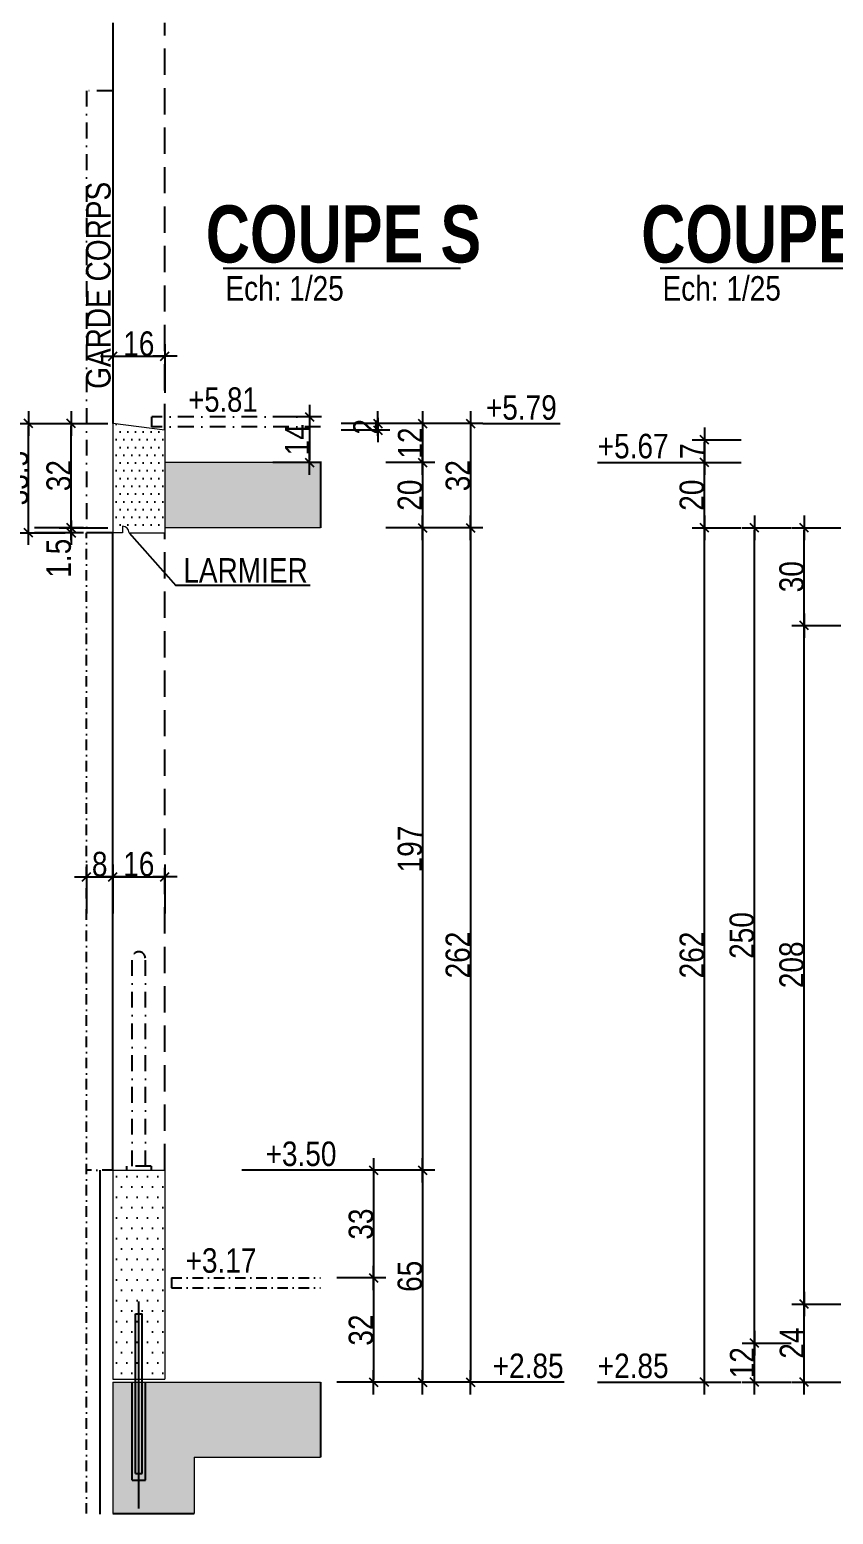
# Model space of a CAD drawing. Header units: centimetres. Extents: x -31 to 9059, y 2319 to 6519.
# Drawn here: x 1245 to 1738, y 3727 to 4638 of the extents above; entities that cross this region are included whole.
import ezdxf
from ezdxf.enums import TextEntityAlignment as Align

# ---------------------------------------------------------------- set-up
doc = ezdxf.new("R2010")
doc.units = ezdxf.units.CM
doc.header["$LTSCALE"] = 12.7
doc.header["$PDMODE"] = 1
doc.header["$PDSIZE"] = -2
doc.linetypes.add('CACHEX2', pattern=[19.05, 12.7, -6.35])
doc.linetypes.add('TIRETPTX2', pattern=[50.8, 25.4, -12.7, 0, -12.7])
for name, color, linetype in [('01_cote_gen', 4, 'Continuous'), ('01_linteaux', 2, 'Continuous'), ('01_murs_sup', 2, 'CACHEX2'), ('01_poch_BN', 9, 'Continuous'), ('01_poch_murs', 253, 'Continuous'), ('01_texte', 230, 'Continuous'), ('AA_COTES', 2, 'Continuous')]:
    doc.layers.add(name, color=color, linetype=linetype)
doc.layers.add('01_murs_coup', color=5, linetype='Continuous', lineweight=60)
doc.styles.add('ARIAL NA', font='ARIALN.TTF')
doc.styles.add('impact', font='impact.ttf')
doc.styles.add('MATTE_TXT', font='arial.ttf')
doc.styles.add('STYLE2', font='ARIALN.TTF')
doc.linetypes.add('ISOLATION', pattern='A,0.00254,-2.54,[134,ltypeshp.shx,S=2.54,R=0,X=-2.54,Y=0],-5.08,[134,ltypeshp.shx,S=2.54,R=180,X=2.54,Y=0],-2.54', length=10.16254)
doc.dimstyles.new('JB25', dxfattribs={"dimscale": 0.1, "dimtxt": 150, "dimasz": 15, "dimexe": 0.1, "dimexo": 0.1, "dimgap": 0.09, "dimtad": 1, "dimdec": 1, "dimlfac": 0.5, "dimdsep": 46, "dimtxsty": 'STYLE2', "dimblk1": 'BOND_G', "dimblk2": 'BOND_D', "dimsah": 1, "dimcen": 1.5, "dimdle": 0.01, "dimse1": 1, "dimse2": 1, "dimclrd": 4, "dimclre": 2, "dimclrt": 6, "dimazin": 2, "dimtfac": 2.333333, "dimtdec": 1, "dimtix": 1, "dimtmove": 2, "dimatfit": 3, "dimldrblk": 'BOND_G', "dimfxl": 1, "dimtolj": 1, "dimtzin": 0, "dimarcsym": 0})

# ---------------------------------------------------------------- blocks, each defined once
blk = doc.blocks.new('BOND_G')
at = {"layer": 'AA_COTES', "color": 0}
for p, q in [((0, -5), (0, 15)), ((5, 0), (-5, 0)), ((1.77, 1.77), (-1.77, -1.77))]:
    blk.add_line(p, q, dxfattribs=at)
blk = doc.blocks.new('BOND_D')
at = {"layer": 'AA_COTES', "color": 0}
for p, q in [((5, 0), (-5, 0)), ((-1.77, -1.77), (1.77, 1.77)), ((0, 5), (0, -15))]:
    blk.add_line(p, q, dxfattribs=at)
blk = doc.blocks.new('*D1756')
at = {"layer": '01_cote_gen', "color": 4, "lineweight": -2, "transparency": 16777216}
blk.add_line((1689.29, 3809.66), (1689.29, 3830.66), dxfattribs=at)
at = {"layer": 'Defpoints', "color": 0, "transparency": 16777216}
for p in [(1689.29, 3832.16), (1760.22, 3832.16), (1760.22, 3808.16)]:
    blk.add_point(p, dxfattribs=at)
at = {"layer": '01_cote_gen', "color": 4, "lineweight": -2, "transparency": 16777216, "xscale": 1.5, "yscale": 1.5, "zscale": 1.5}
for name, p, rotation in [('BOND_D', (1689.29, 3832.16), 90), ('BOND_G', (1689.29, 3808.16), 270)]:
    blk.add_blockref(name, p, dxfattribs=dict(at, rotation=rotation))
at = {"layer": '01_cote_gen', "color": 6, "transparency": 16777216, "insert": (1681.75, 3820.16), "char_height": 15, "attachment_point": 5, "rotation": 90, "style": 'STYLE2'}
blk.add_mtext('\\A1;12', dxfattribs=at)
blk = doc.blocks.new('*D1767')
at = {"layer": '01_cote_gen', "color": 4, "lineweight": -2, "transparency": 16777216}
blk.add_line((1658.64, 3809.66), (1658.64, 4330.66), dxfattribs=at)
at = {"layer": 'Defpoints', "color": 0, "transparency": 16777216}
for p in [(1658.64, 4332.16), (1733.02, 4332.16), (1681.79, 3808.16)]:
    blk.add_point(p, dxfattribs=at)
at = {"layer": '01_cote_gen', "color": 4, "lineweight": -2, "transparency": 16777216, "xscale": 1.5, "yscale": 1.5, "zscale": 1.5}
for name, p, rotation in [('BOND_D', (1658.64, 4332.16), 90), ('BOND_G', (1658.64, 3808.16), 270)]:
    blk.add_blockref(name, p, dxfattribs=dict(at, rotation=rotation))
at = {"layer": '01_cote_gen', "color": 6, "transparency": 16777216, "insert": (1650.97, 4070.16), "char_height": 15, "attachment_point": 5, "rotation": 90, "style": 'STYLE2'}
blk.add_mtext('\\A1;262', dxfattribs=at)
blk = doc.blocks.new('*D1768')
at = {"layer": '01_cote_gen', "color": 4, "lineweight": -2, "transparency": 16777216}
blk.add_line((1689.29, 3833.66), (1689.29, 4330.66), dxfattribs=at)
at = {"layer": 'Defpoints', "color": 0, "transparency": 16777216}
for p in [(1689.29, 4332.16), (1733.02, 4332.16), (1711.79, 3832.16)]:
    blk.add_point(p, dxfattribs=at)
at = {"layer": '01_cote_gen', "color": 4, "lineweight": -2, "transparency": 16777216, "xscale": 1.5, "yscale": 1.5, "zscale": 1.5}
for name, p, rotation in [('BOND_D', (1689.29, 4332.16), 90), ('BOND_G', (1689.29, 3832.16), 270)]:
    blk.add_blockref(name, p, dxfattribs=dict(at, rotation=rotation))
at = {"layer": '01_cote_gen', "color": 6, "transparency": 16777216, "insert": (1681.62, 4082.16), "char_height": 15, "attachment_point": 5, "rotation": 90, "style": 'STYLE2'}
blk.add_mtext('\\A1;250', dxfattribs=at)
blk = doc.blocks.new('*D1769')
at = {"layer": '01_cote_gen', "color": 4, "lineweight": -2, "transparency": 16777216}
blk.add_line((1658.64, 4333.66), (1658.64, 4370.66), dxfattribs=at)
at = {"layer": 'Defpoints', "color": 0, "transparency": 16777216}
for p in [(1658.64, 4372.16), (1788.75, 4372.16), (1788.75, 4332.16)]:
    blk.add_point(p, dxfattribs=at)
at = {"layer": '01_cote_gen', "color": 4, "lineweight": -2, "transparency": 16777216, "xscale": 1.5, "yscale": 1.5, "zscale": 1.5}
for name, p, rotation in [('BOND_D', (1658.64, 4372.16), 90), ('BOND_G', (1658.64, 4332.16), 270)]:
    blk.add_blockref(name, p, dxfattribs=dict(at, rotation=rotation))
at = {"layer": '01_cote_gen', "color": 6, "transparency": 16777216, "insert": (1650.97, 4352.16), "char_height": 15, "attachment_point": 5, "rotation": 90, "style": 'STYLE2'}
blk.add_mtext('\\A1;20', dxfattribs=at)
blk = doc.blocks.new('*D1770')
at = {"layer": '01_cote_gen', "color": 4, "lineweight": -2, "transparency": 16777216}
blk.add_line((1658.64, 4373.66), (1658.64, 4384.66), dxfattribs=at)
at = {"layer": 'Defpoints', "color": 0, "transparency": 16777216}
for p in [(1658.64, 4386.16), (1774.47, 4386.16), (1774.47, 4372.16)]:
    blk.add_point(p, dxfattribs=at)
at = {"layer": '01_cote_gen', "color": 4, "lineweight": -2, "transparency": 16777216, "xscale": 1.5, "yscale": 1.5, "zscale": 1.5}
for name, p, rotation in [('BOND_D', (1658.64, 4386.16), 90), ('BOND_G', (1658.64, 4372.16), 270)]:
    blk.add_blockref(name, p, dxfattribs=dict(at, rotation=rotation))
at = {"layer": '01_cote_gen', "color": 6, "transparency": 16777216, "insert": (1651.13, 4379.16), "char_height": 15, "attachment_point": 5, "rotation": 90, "style": 'STYLE2'}
blk.add_mtext('\\A1;7', dxfattribs=at)
blk = doc.blocks.new('*D1786')
at = {"layer": '01_cote_gen', "color": 4, "lineweight": -2, "transparency": 16777216}
blk.add_line((1719.83, 3857.66), (1719.83, 4270.66), dxfattribs=at)
at = {"layer": 'Defpoints', "color": 0, "transparency": 16777216}
for p in [(1719.83, 4272.16), (1840.81, 4272.16), (1820.81, 3856.16)]:
    blk.add_point(p, dxfattribs=at)
at = {"layer": '01_cote_gen', "color": 4, "lineweight": -2, "transparency": 16777216, "xscale": 1.5, "yscale": 1.5, "zscale": 1.5}
for name, p, rotation in [('BOND_D', (1719.83, 4272.16), 90), ('BOND_G', (1719.83, 3856.16), 270)]:
    blk.add_blockref(name, p, dxfattribs=dict(at, rotation=rotation))
at = {"layer": '01_cote_gen', "color": 6, "transparency": 16777216, "insert": (1712.17, 4064.16), "char_height": 15, "attachment_point": 5, "rotation": 90, "style": 'STYLE2'}
blk.add_mtext('\\A1;208', dxfattribs=at)
blk = doc.blocks.new('*D1787')
at = {"layer": '01_cote_gen', "color": 4, "lineweight": -2, "transparency": 16777216}
blk.add_line((1719.83, 3809.66), (1719.83, 3854.66), dxfattribs=at)
at = {"layer": 'Defpoints', "color": 0, "transparency": 16777216}
for p in [(1719.83, 3856.16), (1742.33, 3856.16), (1759.11, 3808.16)]:
    blk.add_point(p, dxfattribs=at)
at = {"layer": '01_cote_gen', "color": 4, "lineweight": -2, "transparency": 16777216, "xscale": 1.5, "yscale": 1.5, "zscale": 1.5}
for name, p, rotation in [('BOND_D', (1719.83, 3856.16), 90), ('BOND_G', (1719.83, 3808.16), 270)]:
    blk.add_blockref(name, p, dxfattribs=dict(at, rotation=rotation))
at = {"layer": '01_cote_gen', "color": 6, "transparency": 16777216, "insert": (1712.29, 3832.16), "char_height": 15, "attachment_point": 5, "rotation": 90, "style": 'STYLE2'}
blk.add_mtext('\\A1;24', dxfattribs=at)
blk = doc.blocks.new('*D1788')
at = {"layer": '01_cote_gen', "color": 4, "lineweight": -2, "transparency": 16777216}
blk.add_line((1719.83, 4273.66), (1719.83, 4330.66), dxfattribs=at)
at = {"layer": 'Defpoints', "color": 0, "transparency": 16777216}
for p in [(1719.83, 4332.16), (1777.95, 4332.16), (1742.33, 4272.16)]:
    blk.add_point(p, dxfattribs=at)
at = {"layer": '01_cote_gen', "color": 4, "lineweight": -2, "transparency": 16777216, "xscale": 1.5, "yscale": 1.5, "zscale": 1.5}
for name, p, rotation in [('BOND_D', (1719.83, 4332.16), 90), ('BOND_G', (1719.83, 4272.16), 270)]:
    blk.add_blockref(name, p, dxfattribs=dict(at, rotation=rotation))
at = {"layer": '01_cote_gen', "color": 6, "transparency": 16777216, "insert": (1712.17, 4302.16), "char_height": 15, "attachment_point": 5, "rotation": 90, "style": 'STYLE2'}
blk.add_mtext('\\A1;30', dxfattribs=at)
blk = doc.blocks.new('*D1816')
at = {"layer": '01_cote_gen', "color": 4, "lineweight": -2, "transparency": 16777216}
blk.add_line((1281.19, 4118.17), (1294.19, 4118.17), dxfattribs=at)
at = {"layer": 'Defpoints', "color": 0, "transparency": 16777216}
for p in [(1295.69, 4118.17), (1279.69, 4078.66), (1295.69, 4078.51)]:
    blk.add_point(p, dxfattribs=at)
at = {"layer": '01_cote_gen', "color": 4, "lineweight": -2, "transparency": 16777216, "xscale": 1.5, "yscale": 1.5, "zscale": 1.5, "rotation": 180}
blk.add_blockref('BOND_G', (1279.69, 4118.17), dxfattribs=at)
at = {"layer": '01_cote_gen', "color": 4, "lineweight": -2, "transparency": 16777216, "xscale": 1.5, "yscale": 1.5, "zscale": 1.5}
blk.add_blockref('BOND_D', (1295.69, 4118.17), dxfattribs=at)
at = {"layer": '01_cote_gen', "color": 6, "transparency": 16777216, "insert": (1287.69, 4125.84), "char_height": 15, "attachment_point": 5, "style": 'STYLE2'}
blk.add_mtext('\\A1;8', dxfattribs=at)
blk = doc.blocks.new('*D1817')
at = {"layer": '01_cote_gen', "color": 4, "lineweight": -2, "transparency": 16777216}
blk.add_line((1297.19, 4118.17), (1326.19, 4118.17), dxfattribs=at)
at = {"layer": 'Defpoints', "color": 0, "transparency": 16777216}
for p in [(1327.69, 4118.17), (1295.69, 4103.17), (1327.69, 4078.21)]:
    blk.add_point(p, dxfattribs=at)
at = {"layer": '01_cote_gen', "color": 4, "lineweight": -2, "transparency": 16777216, "xscale": 1.5, "yscale": 1.5, "zscale": 1.5, "rotation": 180}
blk.add_blockref('BOND_G', (1295.69, 4118.17), dxfattribs=at)
at = {"layer": '01_cote_gen', "color": 4, "lineweight": -2, "transparency": 16777216, "xscale": 1.5, "yscale": 1.5, "zscale": 1.5}
blk.add_blockref('BOND_D', (1327.69, 4118.17), dxfattribs=at)
at = {"layer": '01_cote_gen', "color": 6, "transparency": 16777216, "insert": (1311.69, 4125.84), "char_height": 15, "attachment_point": 5, "style": 'STYLE2'}
blk.add_mtext('\\A1;16', dxfattribs=at)
blk = doc.blocks.new('*D1818')
at = {"layer": '01_cote_gen', "color": 4, "lineweight": -2, "transparency": 16777216}
blk.add_line((1485.69, 3936.66), (1485.69, 3809.66), dxfattribs=at)
at = {"layer": 'Defpoints', "color": 0, "transparency": 16777216}
for p in [(1327.69, 3938.16), (1423.19, 3808.16), (1485.69, 3808.16)]:
    blk.add_point(p, dxfattribs=at)
at = {"layer": '01_cote_gen', "color": 4, "lineweight": -2, "transparency": 16777216, "xscale": 1.5, "yscale": 1.5, "zscale": 1.5}
for name, p, rotation in [('BOND_G', (1485.69, 3938.16), 90), ('BOND_D', (1485.69, 3808.16), 270)]:
    blk.add_blockref(name, p, dxfattribs=dict(at, rotation=rotation))
at = {"layer": '01_cote_gen', "color": 6, "transparency": 16777216, "insert": (1478.02, 3873.16), "char_height": 15, "attachment_point": 5, "rotation": 90, "style": 'STYLE2'}
blk.add_mtext('\\A1;65', dxfattribs=at)
blk = doc.blocks.new('*D1819')
at = {"layer": '01_cote_gen', "color": 4, "lineweight": -2, "transparency": 16777216}
blk.add_line((1455.69, 3936.66), (1455.69, 3873.66), dxfattribs=at)
at = {"layer": 'Defpoints', "color": 0, "transparency": 16777216}
for p in [(1327.69, 3938.16), (1423.19, 3872.16), (1455.69, 3872.16)]:
    blk.add_point(p, dxfattribs=at)
at = {"layer": '01_cote_gen', "color": 4, "lineweight": -2, "transparency": 16777216, "xscale": 1.5, "yscale": 1.5, "zscale": 1.5}
for name, p, rotation in [('BOND_G', (1455.69, 3938.16), 90), ('BOND_D', (1455.69, 3872.16), 270)]:
    blk.add_blockref(name, p, dxfattribs=dict(at, rotation=rotation))
at = {"layer": '01_cote_gen', "color": 6, "transparency": 16777216, "insert": (1448.02, 3905.16), "char_height": 15, "attachment_point": 5, "rotation": 90, "style": 'STYLE2'}
blk.add_mtext('\\A1;33', dxfattribs=at)
blk = doc.blocks.new('*D1820')
at = {"layer": '01_cote_gen', "color": 4, "lineweight": -2, "transparency": 16777216}
blk.add_line((1455.69, 3870.66), (1455.69, 3809.66), dxfattribs=at)
at = {"layer": 'Defpoints', "color": 0, "transparency": 16777216}
for p in [(1448.19, 3872.16), (1423.19, 3808.16), (1455.69, 3808.16)]:
    blk.add_point(p, dxfattribs=at)
at = {"layer": '01_cote_gen', "color": 4, "lineweight": -2, "transparency": 16777216, "xscale": 1.5, "yscale": 1.5, "zscale": 1.5}
for name, p, rotation in [('BOND_G', (1455.69, 3872.16), 90), ('BOND_D', (1455.69, 3808.16), 270)]:
    blk.add_blockref(name, p, dxfattribs=dict(at, rotation=rotation))
at = {"layer": '01_cote_gen', "color": 6, "transparency": 16777216, "insert": (1448.02, 3840.16), "char_height": 15, "attachment_point": 5, "rotation": 90, "style": 'STYLE2'}
blk.add_mtext('\\A1;32', dxfattribs=at)
blk = doc.blocks.new('*D1821')
at = {"layer": '01_cote_gen', "color": 4, "lineweight": -2, "transparency": 16777216}
blk.add_line((1515.13, 4330.66), (1515.13, 3809.66), dxfattribs=at)
at = {"layer": 'Defpoints', "color": 0, "transparency": 16777216}
for p in [(1382.2, 4332.16), (1382.2, 3808.16), (1515.13, 3808.16)]:
    blk.add_point(p, dxfattribs=at)
at = {"layer": '01_cote_gen', "color": 4, "lineweight": -2, "transparency": 16777216, "xscale": 1.5, "yscale": 1.5, "zscale": 1.5}
for name, p, rotation in [('BOND_G', (1515.13, 4332.16), 90), ('BOND_D', (1515.13, 3808.16), 270)]:
    blk.add_blockref(name, p, dxfattribs=dict(at, rotation=rotation))
at = {"layer": '01_cote_gen', "color": 6, "transparency": 16777216, "insert": (1507.46, 4070.16), "char_height": 15, "attachment_point": 5, "rotation": 90, "style": 'STYLE2'}
blk.add_mtext('\\A1;262', dxfattribs=at)
blk = doc.blocks.new('*D1822')
at = {"layer": '01_cote_gen', "color": 4, "lineweight": -2, "transparency": 16777216}
blk.add_line((1485.69, 4330.66), (1485.69, 3939.66), dxfattribs=at)
at = {"layer": 'Defpoints', "color": 0, "transparency": 16777216}
for p in [(1423.19, 4332.16), (1478.19, 3938.16), (1485.69, 3938.16)]:
    blk.add_point(p, dxfattribs=at)
at = {"layer": '01_cote_gen', "color": 4, "lineweight": -2, "transparency": 16777216, "xscale": 1.5, "yscale": 1.5, "zscale": 1.5}
for name, p, rotation in [('BOND_G', (1485.69, 4332.16), 90), ('BOND_D', (1485.69, 3938.16), 270)]:
    blk.add_blockref(name, p, dxfattribs=dict(at, rotation=rotation))
at = {"layer": '01_cote_gen', "color": 6, "transparency": 16777216, "insert": (1478.02, 4135.16), "char_height": 15, "attachment_point": 5, "rotation": 90, "style": 'STYLE2'}
blk.add_mtext('\\A1;197', dxfattribs=at)
blk = doc.blocks.new('*D1823')
at = {"layer": '01_cote_gen', "color": 4, "lineweight": -2, "transparency": 16777216}
blk.add_line((1485.69, 4370.62), (1485.69, 4333.66), dxfattribs=at)
at = {"layer": 'Defpoints', "color": 0, "transparency": 16777216}
for p in [(1393.74, 4372.12), (1393.74, 4332.16), (1485.69, 4332.16)]:
    blk.add_point(p, dxfattribs=at)
at = {"layer": '01_cote_gen', "color": 4, "lineweight": -2, "transparency": 16777216, "xscale": 1.5, "yscale": 1.5, "zscale": 1.5}
for name, p, rotation in [('BOND_G', (1485.69, 4372.12), 90), ('BOND_D', (1485.69, 4332.16), 270)]:
    blk.add_blockref(name, p, dxfattribs=dict(at, rotation=rotation))
at = {"layer": '01_cote_gen', "color": 6, "transparency": 16777216, "insert": (1478.02, 4352.14), "char_height": 15, "attachment_point": 5, "rotation": 90, "style": 'STYLE2'}
blk.add_mtext('\\A1;20', dxfattribs=at)
blk = doc.blocks.new('*D1824')
at = {"layer": '01_cote_gen', "color": 4, "lineweight": -2, "transparency": 16777216}
blk.add_line((1485.69, 4394.62), (1485.69, 4373.62), dxfattribs=at)
at = {"layer": 'Defpoints', "color": 0, "transparency": 16777216}
for p in [(1293.95, 4396.12), (1338.44, 4372.12), (1485.69, 4372.12)]:
    blk.add_point(p, dxfattribs=at)
at = {"layer": '01_cote_gen', "color": 4, "lineweight": -2, "transparency": 16777216, "xscale": 1.5, "yscale": 1.5, "zscale": 1.5}
for name, p, rotation in [('BOND_G', (1485.69, 4396.12), 90), ('BOND_D', (1485.69, 4372.12), 270)]:
    blk.add_blockref(name, p, dxfattribs=dict(at, rotation=rotation))
at = {"layer": '01_cote_gen', "color": 6, "transparency": 16777216, "insert": (1478.15, 4384.12), "char_height": 15, "attachment_point": 5, "rotation": 90, "style": 'STYLE2'}
blk.add_mtext('\\A1;12', dxfattribs=at)
blk = doc.blocks.new('*D1825')
at = {"layer": '01_cote_gen', "color": 4, "lineweight": -2, "transparency": 16777216}
blk.add_line((1515.13, 4394.62), (1515.13, 4333.66), dxfattribs=at)
at = {"layer": 'Defpoints', "color": 0, "transparency": 16777216}
for p in [(1493.19, 4396.12), (1504.21, 4332.16), (1515.13, 4332.16)]:
    blk.add_point(p, dxfattribs=at)
at = {"layer": '01_cote_gen', "color": 4, "lineweight": -2, "transparency": 16777216, "xscale": 1.5, "yscale": 1.5, "zscale": 1.5}
for name, p, rotation in [('BOND_G', (1515.13, 4396.12), 90), ('BOND_D', (1515.13, 4332.16), 270)]:
    blk.add_blockref(name, p, dxfattribs=dict(at, rotation=rotation))
at = {"layer": '01_cote_gen', "color": 6, "transparency": 16777216, "insert": (1507.46, 4364.14), "char_height": 15, "attachment_point": 5, "rotation": 90, "style": 'STYLE2'}
blk.add_mtext('\\A1;32', dxfattribs=at)
blk = doc.blocks.new('*D1826')
at = {"layer": '01_cote_gen', "color": 4, "lineweight": -2, "transparency": 16777216}
blk.add_line((1297.19, 4437.33), (1326.19, 4437.33), dxfattribs=at)
at = {"layer": 'Defpoints', "color": 0, "transparency": 16777216}
for p in [(1327.69, 4437.33), (1295.69, 4396.12), (1327.69, 4392.12)]:
    blk.add_point(p, dxfattribs=at)
at = {"layer": '01_cote_gen', "color": 4, "lineweight": -2, "transparency": 16777216, "xscale": 1.5, "yscale": 1.5, "zscale": 1.5, "rotation": 180}
blk.add_blockref('BOND_G', (1295.69, 4437.33), dxfattribs=at)
at = {"layer": '01_cote_gen', "color": 4, "lineweight": -2, "transparency": 16777216, "xscale": 1.5, "yscale": 1.5, "zscale": 1.5}
blk.add_blockref('BOND_D', (1327.69, 4437.33), dxfattribs=at)
at = {"layer": '01_cote_gen', "color": 6, "transparency": 16777216, "insert": (1311.69, 4445), "char_height": 15, "attachment_point": 5, "style": 'STYLE2'}
blk.add_mtext('\\A1;16', dxfattribs=at)
blk = doc.blocks.new('*D1827')
at = {"layer": '01_cote_gen', "color": 4, "lineweight": -2, "transparency": 16777216}
for p, q in [((1458.24, 4397.62), (1458.24, 4399.12)), ((1458.24, 4392.12), (1458.24, 4396.12)), ((1458.24, 4390.62), (1458.24, 4389.12))]:
    blk.add_line(p, q, dxfattribs=at)
at = {"layer": 'Defpoints', "color": 0, "transparency": 16777216}
for p in [(1295.69, 4396.12), (1327.69, 4392.12), (1458.24, 4396.12)]:
    blk.add_point(p, dxfattribs=at)
at = {"layer": '01_cote_gen', "color": 4, "lineweight": -2, "transparency": 16777216, "xscale": 1.5, "yscale": 1.5, "zscale": 1.5}
for name, p, rotation in [('BOND_D', (1458.24, 4396.12), 270), ('BOND_G', (1458.24, 4392.12), 90)]:
    blk.add_blockref(name, p, dxfattribs=dict(at, rotation=rotation))
at = {"layer": '01_cote_gen', "color": 6, "transparency": 16777216, "insert": (1450.7, 4394.12), "char_height": 15, "attachment_point": 5, "rotation": 90, "style": 'STYLE2'}
blk.add_mtext('\\A1;2', dxfattribs=at)
blk = doc.blocks.new('*D1828')
at = {"layer": '01_cote_gen', "color": 4, "lineweight": -2, "transparency": 16777216}
blk.add_line((1416.3, 4398.62), (1416.3, 4373.62), dxfattribs=at)
at = {"layer": 'Defpoints', "color": 0, "transparency": 16777216}
for p in [(1415.07, 4400.12), (1416.3, 4372.12), (1417.52, 4372.12)]:
    blk.add_point(p, dxfattribs=at)
at = {"layer": '01_cote_gen', "color": 4, "lineweight": -2, "transparency": 16777216, "xscale": 1.5, "yscale": 1.5, "zscale": 1.5}
for name, p, rotation in [('BOND_G', (1416.3, 4400.12), 90), ('BOND_D', (1416.3, 4372.12), 270)]:
    blk.add_blockref(name, p, dxfattribs=dict(at, rotation=rotation))
at = {"layer": '01_cote_gen', "color": 6, "transparency": 16777216, "insert": (1408.76, 4386.12), "char_height": 15, "attachment_point": 5, "rotation": 90, "style": 'STYLE2'}
blk.add_mtext('\\A1;14', dxfattribs=at)
blk = doc.blocks.new('*D2376')
at = {"layer": '01_cote_gen', "color": 4, "lineweight": -2, "ltscale": 2, "transparency": 16777216}
blk.add_line((1244.07, 4330.66), (1244.07, 4394.62), dxfattribs=at)
at = {"layer": 'Defpoints', "color": 0, "ltscale": 2, "transparency": 16777216}
for p in [(1244.07, 4396.12), (1295.69, 4396.12), (1295.69, 4329.16)]:
    blk.add_point(p, dxfattribs=at)
at = {"layer": '01_cote_gen', "color": 4, "lineweight": -2, "ltscale": 2, "transparency": 16777216, "xscale": 1.5, "yscale": 1.5, "zscale": 1.5}
for name, p, rotation in [('BOND_D', (1244.07, 4396.12), 90), ('BOND_G', (1244.07, 4329.16), 270)]:
    blk.add_blockref(name, p, dxfattribs=dict(at, rotation=rotation))
at = {"layer": '01_cote_gen', "color": 6, "ltscale": 2, "transparency": 16777216, "insert": (1236.4, 4362.64), "char_height": 15, "attachment_point": 5, "rotation": 90, "style": 'STYLE2'}
blk.add_mtext('\\A1;33.5', dxfattribs=at)
blk = doc.blocks.new('*D2377')
at = {"layer": '01_cote_gen', "color": 4, "lineweight": -2, "ltscale": 2, "transparency": 16777216}
for p, q in [((1270.28, 4333.66), (1270.28, 4335.16)), ((1270.28, 4329.16), (1270.28, 4332.16)), ((1270.28, 4327.66), (1270.28, 4326.16))]:
    blk.add_line(p, q, dxfattribs=at)
at = {"layer": 'Defpoints', "color": 0, "ltscale": 2, "transparency": 16777216}
for p in [(1270.28, 4332.16), (1327.69, 4332.16), (1327.69, 4329.16)]:
    blk.add_point(p, dxfattribs=at)
at = {"layer": '01_cote_gen', "color": 4, "lineweight": -2, "ltscale": 2, "transparency": 16777216, "xscale": 1.5, "yscale": 1.5, "zscale": 1.5}
for name, p, rotation in [('BOND_D', (1270.28, 4332.16), 270), ('BOND_G', (1270.28, 4329.16), 90)]:
    blk.add_blockref(name, p, dxfattribs=dict(at, rotation=rotation))
at = {"layer": '01_cote_gen', "color": 6, "ltscale": 2, "transparency": 16777216, "insert": (1262.61, 4313.53), "char_height": 15, "attachment_point": 5, "rotation": 90, "style": 'STYLE2'}
blk.add_mtext('\\A1;1.5', dxfattribs=at)
blk = doc.blocks.new('*D2378')
at = {"layer": '01_cote_gen', "color": 4, "lineweight": -2, "ltscale": 2, "transparency": 16777216}
blk.add_line((1270.28, 4333.66), (1270.28, 4394.62), dxfattribs=at)
at = {"layer": 'Defpoints', "color": 0, "ltscale": 2, "transparency": 16777216}
for p in [(1266.57, 4396.12), (1270.28, 4396.12), (1275.32, 4332.16)]:
    blk.add_point(p, dxfattribs=at)
at = {"layer": '01_cote_gen', "color": 4, "lineweight": -2, "ltscale": 2, "transparency": 16777216, "xscale": 1.5, "yscale": 1.5, "zscale": 1.5}
for name, p, rotation in [('BOND_D', (1270.28, 4396.12), 90), ('BOND_G', (1270.28, 4332.16), 270)]:
    blk.add_blockref(name, p, dxfattribs=dict(at, rotation=rotation))
at = {"layer": '01_cote_gen', "color": 6, "ltscale": 2, "transparency": 16777216, "insert": (1262.61, 4364.14), "char_height": 15, "attachment_point": 5, "rotation": 90, "style": 'STYLE2'}
blk.add_mtext('\\A1;32', dxfattribs=at)

msp = doc.modelspace()

# ---------------------------------------------------------------- hatches: boundary and pattern name
at = {"layer": '01_linteaux', "ltscale": 2}
h = msp.add_hatch(dxfattribs=at)
h.set_pattern_fill('DOTS', color=256, scale=3)
h.paths.add_polyline_path([(1327.69, 4392.12), (1295.69, 4396.12), (1295.69, 4329.16), (1301.69, 4329.16), (1301.69, 4333.16, -0.414214), (1305.69, 4329.16), (1327.69, 4329.16)])
at = {"layer": '01_linteaux', "ltscale": 0.1}
h = msp.add_hatch(dxfattribs=at)
h.set_pattern_fill('DOTS', color=256, scale=4)
h.set_pattern_definition([(0, (-22444.719, 19885.6334), (3.175, 6.35), [0, -6.35])])
h.paths.add_polyline_path([(1327.69, 3938.16), (1295.69, 3938.16), (1295.69, 3810.16), (1327.69, 3810.16)])
at = {"layer": '01_poch_BN'}
h = msp.add_hatch(color=256, dxfattribs=at)
h.dxf.hatch_style = 1
h.paths.add_polyline_path([(1327.69, 4372.12), (1327.69, 4332.16), (1423.19, 4332.16), (1423.19, 4372.12)])
h = msp.add_hatch(color=256, dxfattribs=at)
h.dxf.hatch_style = 1
h.paths.add_polyline_path([(1423.19, 3808.16), (1295.69, 3808.16), (1295.69, 3727.67), (1345.69, 3727.67), (1345.69, 3762.16), (1423.19, 3762.16)])

# ---------------------------------------------------------------- linework, layer by layer
at = {"layer": '01_linteaux', "ltscale": 0.1}
for p, q in [((1295.69, 4641.78), (1295.69, 4396.12)), ((1319.69, 4394.12), (1319.69, 4400.12)), ((1295.69, 3938.16), (1295.69, 4329.12))]:
    msp.add_line(p, q, dxfattribs=at)
at = {"layer": '01_linteaux', "linetype": 'TIRETPTX2', "ltscale": 0.03}
for p, q in [((1295.69, 4600.12), (1279.69, 4600.12)), ((1279.69, 4600.12), (1279.69, 4329.16)), ((1423.19, 4400.12), (1319.69, 4400.12)), ((1423.19, 4394.12), (1319.69, 4394.12)), ((1307.69, 3940.66), (1307.69, 4068.16)), ((1315.69, 3940.66), (1315.69, 4068.16)), ((1319.26, 3940.66), (1304.11, 3940.66)), ((1304.11, 3940.66), (1304.11, 3938.16)), ((1319.26, 3940.66), (1319.26, 3938.16))]:
    msp.add_line(p, q, dxfattribs=at)
at = {"layer": '01_linteaux', "linetype": 'TIRETPTX2', "ltscale": 0.02}
for p, q in [((1279.69, 3727.67), (1279.69, 4329.16)), ((1295.69, 3938.16), (1279.69, 3938.16)), ((1331.69, 3872.16), (1423.19, 3872.16)), ((1331.69, 3872.16), (1331.69, 3866.16)), ((1331.69, 3866.16), (1423.19, 3866.16))]:
    msp.add_line(p, q, dxfattribs=at)
at = {"layer": '01_linteaux'}
msp.add_line((1295.69, 4329.16), (1279.69, 4329.16), dxfattribs=at)
at = {"layer": '01_linteaux', "linetype": 'Continuous'}
for p, q in [((1311.69, 3730.71), (1311.69, 3857.8)), ((1309.69, 3850.16), (1313.69, 3850.16)), ((1309.69, 3752.16), (1309.69, 3850.16)), ((1313.69, 3752.16), (1313.69, 3850.16)), ((1307.69, 3748.16), (1307.69, 3808.16)), ((1315.69, 3748.16), (1315.69, 3808.16)), ((1309.69, 3752.16), (1313.69, 3752.16)), ((1307.69, 3748.16), (1315.69, 3748.16))]:
    msp.add_line(p, q, dxfattribs=at)
at = {"layer": '01_linteaux', "linetype": 'TIRETPTX2', "ltscale": 0.03}
msp.add_arc((1311.69, 4068.16), 4, 0, 180, dxfattribs=at)
at = {"layer": '01_murs_coup', "linetype": 'Continuous', "lineweight": 5}
for p, q in [((1327.69, 4392.12), (1295.69, 4396.12)), ((1295.69, 4396.12), (1295.69, 4329.16)), ((1327.69, 4392.12), (1327.69, 4329.16)), ((1305.69, 4329.16), (1327.69, 4329.16)), ((1295.69, 3938.16), (1327.69, 3938.16)), ((1295.69, 3938.16), (1295.69, 3810.16)), ((1327.69, 3938.16), (1327.69, 3810.16)), ((1295.69, 3810.16), (1327.69, 3810.16)), ((1295.69, 3810.16), (1327.69, 3810.16)), ((1295.69, 3808.16), (1423.19, 3808.16)), ((1295.69, 3808.16), (1295.69, 3727.67)), ((1345.69, 3762.16), (1345.69, 3727.67)), ((1345.69, 3762.16), (1423.19, 3762.16))]:
    msp.add_line(p, q, dxfattribs=at)
at = {"layer": '01_murs_coup', "linetype": 'Continuous', "lineweight": 0}
for p, q in [((1423.19, 4372.12), (1327.69, 4372.12)), ((1301.69, 4329.16), (1295.69, 4329.16)), ((1301.69, 4333.16), (1301.69, 4329.16)), ((1423.19, 4332.16), (1327.69, 4332.16))]:
    msp.add_line(p, q, dxfattribs=at)
msp.add_arc((1301.69, 4329.16), 4, 0, 90, dxfattribs=at)
at = {"layer": '01_murs_sup', "ltscale": 0.1}
for p, q in [((1327.69, 4392.12), (1327.69, 4641.78)), ((1327.69, 3938.16), (1327.69, 4329.16))]:
    msp.add_line(p, q, dxfattribs=at)
at = {"layer": '01_poch_BN'}
for p, q in [((1423.19, 4372.12), (1423.19, 4332.16)), ((1423.19, 3808.16), (1423.19, 3762.16)), ((1295.69, 3727.67), (1345.69, 3727.67))]:
    msp.add_line(p, q, dxfattribs=at)
at = {"layer": '01_poch_murs', "linetype": 'ISOLATION', "ltscale": 0.05}
msp.add_line((1287.69, 3938.16), (1287.69, 3727.2), dxfattribs=at)
at = {"layer": '01_texte'}
for p, q in [((1509.04, 4491.27), (1363.44, 4491.27)), ((1777.17, 4491.27), (1631.57, 4491.27)), ((1522.63, 4396.12), (1570.18, 4396.12)), ((1593, 4372.16), (1651.33, 4372.16)), ((1305.69, 4329.16), (1334.38, 4296.86)), ((1416.88, 4296.86), (1334.38, 4296.86)), ((1433.19, 3938.16), (1374.86, 3938.16)), ((1572.67, 3808.16), (1522.63, 3808.16)), ((1593, 3808.16), (1651.33, 3808.16))]:
    msp.add_line(p, q, dxfattribs=at)

# ---------------------------------------------------------------- texts
at = {"layer": '01_texte', "style": 'ARIAL NA'}
msp.add_text('GARDE CORPS', height=15, rotation=90, dxfattribs=at).set_placement((1294.36, 4417.37))
at = {"layer": '01_texte', "style": 'impact'}
for s, p in [('COUPE S', (1437.23, 4512.37)), ('COUPE R', (1705.36, 4512.37))]:
    msp.add_text(s, height=35, dxfattribs=at).set_placement(p, align=Align.MIDDLE)
at = {"layer": '01_texte'}
for s, style, p in [('Ech: 1/25', 'STYLE2', (1364.81, 4471.49)), ('Ech: 1/25', 'STYLE2', (1632.93, 4471.49)), ('+5.79 ', 'ARIAL NA', (1524.58, 4398.45)), ('+5.67', 'ARIAL NA', (1593.18, 4374.78)), ('LARMIER', 'ARIAL NA', (1338.97, 4298.56)), ('+3.50', 'ARIAL NA', (1389.43, 3940.78)), ('+3.17', 'ARIAL NA', (1340.36, 3875.35)), ('+2.85', 'ARIAL NA', (1528.77, 3810.78)), ('+2.85', 'ARIAL NA', (1593.18, 3810.78))]:
    msp.add_text(s, height=15, dxfattribs=dict(at, style=style)).set_placement(p)
at = {"layer": '01_texte', "style": 'MATTE_TXT', "width": 0.8}
msp.add_text('+5.81', height=15, dxfattribs=at).set_placement((1363.3, 4398.78), align=Align.BOTTOM_CENTER)

# ---------------------------------------------------------------- dimensions: what is measured, and where the dimension line sits
at = {"layer": '01_cote_gen'}
for base, p1, p2, picture, middle in [((1327.69, 4437.33), (1295.69, 4396.12), (1327.69, 4392.12), '*D1826', (1311.69, 4445)), ((1295.69, 4118.17), (1279.69, 4078.66), (1295.69, 4078.51), '*D1816', (1287.69, 4125.84)), ((1327.69, 4118.17), (1295.69, 4103.17), (1327.69, 4078.21), '*D1817', (1311.69, 4125.84))]:
    dim = msp.add_linear_dim(base=base, p1=p1, p2=p2, dimstyle='JB25', dxfattribs=at)
    dim.commit()
    dim.dimension.update_dxf_attribs({"geometry": picture, "text_midpoint": middle})
for base, p1, p2, picture, middle in [((1416.3, 4372.12), (1415.07, 4400.12), (1417.52, 4372.12), '*D1828', (1408.76, 4386.12)), ((1485.69, 4372.12), (1293.95, 4396.12), (1338.44, 4372.12), '*D1824', (1478.15, 4384.12)), ((1458.24, 4396.12), (1327.69, 4392.12), (1295.69, 4396.12), '*D1827', (1450.7, 4394.12)), ((1515.13, 4332.16), (1493.19, 4396.12), (1504.21, 4332.16), '*D1825', (1507.46, 4364.14)), ((1658.64, 4386.16), (1774.47, 4372.16), (1774.47, 4386.16), '*D1770', (1651.13, 4379.16)), ((1485.69, 4332.16), (1393.74, 4372.12), (1393.74, 4332.16), '*D1823', (1478.02, 4352.14)), ((1658.64, 4372.16), (1788.75, 4332.16), (1788.75, 4372.16), '*D1769', (1650.97, 4352.16)), ((1515.13, 3808.16), (1382.2, 4332.16), (1382.2, 3808.16), '*D1821', (1507.46, 4070.16)), ((1485.69, 3938.16), (1423.19, 4332.16), (1478.19, 3938.16), '*D1822', (1478.02, 4135.16)), ((1658.64, 4332.16), (1681.79, 3808.16), (1733.02, 4332.16), '*D1767', (1650.97, 4070.16)), ((1689.29, 4332.16), (1711.79, 3832.16), (1733.02, 4332.16), '*D1768', (1681.62, 4082.16)), ((1719.83, 4332.16), (1742.33, 4272.16), (1777.95, 4332.16), '*D1788', (1712.17, 4302.16)), ((1719.83, 4272.16), (1820.81, 3856.16), (1840.81, 4272.16), '*D1786', (1712.17, 4064.16)), ((1485.69, 3808.16), (1327.69, 3938.16), (1423.19, 3808.16), '*D1818', (1478.02, 3873.16)), ((1455.69, 3872.16), (1327.69, 3938.16), (1423.19, 3872.16), '*D1819', (1448.02, 3905.16)), ((1455.69, 3808.16), (1448.19, 3872.16), (1423.19, 3808.16), '*D1820', (1448.02, 3840.16)), ((1719.83, 3856.16), (1759.11, 3808.16), (1742.33, 3856.16), '*D1787', (1712.29, 3832.16)), ((1689.29, 3832.16), (1760.22, 3808.16), (1760.22, 3832.16), '*D1756', (1681.75, 3820.16))]:
    dim = msp.add_linear_dim(base=base, p1=p1, p2=p2, angle=90, dimstyle='JB25', dxfattribs=at)
    dim.commit()
    dim.dimension.update_dxf_attribs({"geometry": picture, "text_midpoint": middle})
at = {"layer": '01_cote_gen', "ltscale": 2}
for base, p1, p2, picture, middle in [((1244.07, 4396.12), (1295.69, 4329.16), (1295.69, 4396.12), '*D2376', (1236.4, 4362.64)), ((1270.28, 4396.12), (1275.32, 4332.16), (1266.57, 4396.12), '*D2378', (1262.61, 4364.14))]:
    dim = msp.add_linear_dim(base=base, p1=p1, p2=p2, angle=90, dimstyle='JB25', dxfattribs=at)
    dim.commit()
    dim.dimension.update_dxf_attribs({"geometry": picture, "text_midpoint": middle})
dim = msp.add_linear_dim(base=(1270.28, 4332.16), p1=(1327.69, 4329.16), p2=(1327.69, 4332.16), angle=90, dimstyle='JB25', dxfattribs=at)
dim.commit()
dim.dimension.update_dxf_attribs({"geometry": '*D2377', "text_midpoint": (1262.61, 4313.53), "dimtype": 160})

doc.saveas('drawing.dxf')
